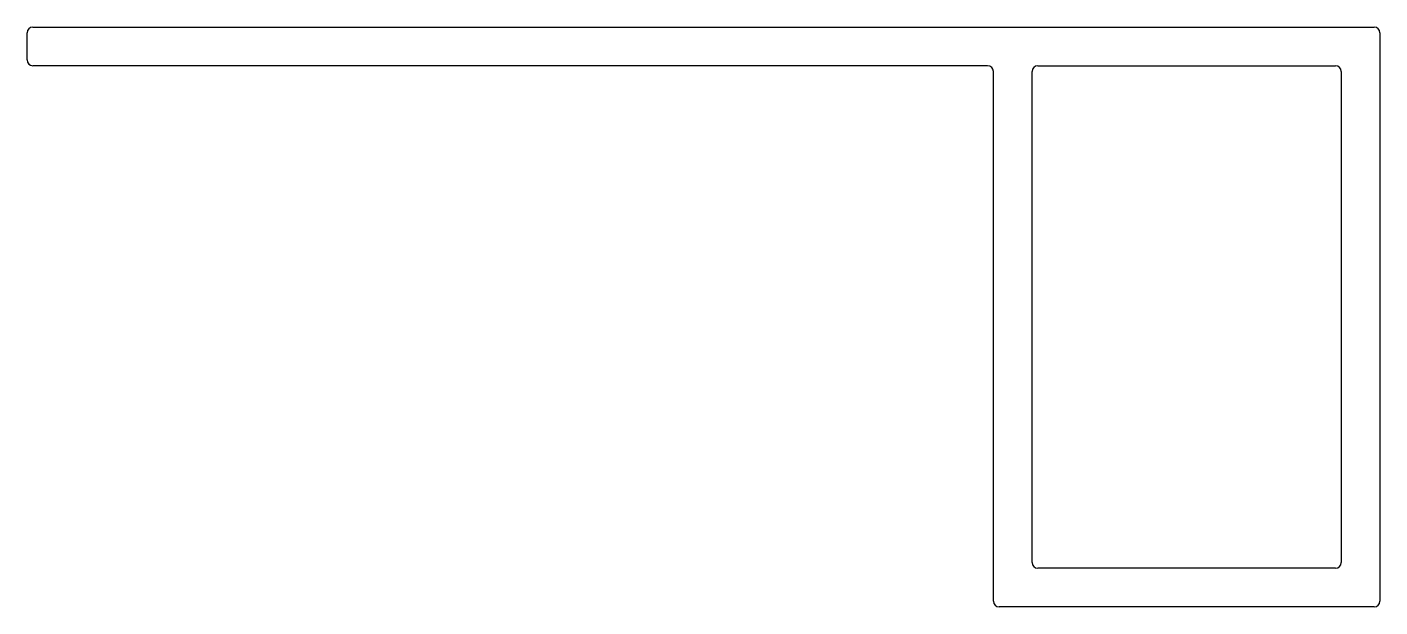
# Model space of a CAD drawing. Extents: x 957.8 to 1027.8, y 605.1 to 635.1.
import ezdxf

# ---------------------------------------------------------------- set-up
doc = ezdxf.new("R2010")
doc.units = 0
doc.layers.get('0').update_dxf_attribs({"linetype": 'CONTINUOUS'})

msp = doc.modelspace()

# ---------------------------------------------------------------- linework, layer by layer
for p, q in [((958.124, 635.139), (1027.524, 635.139)), ((957.824, 633.439), (957.824, 634.839)), ((1027.824, 634.839), (1027.824, 605.439)), ((1007.524, 633.139), (958.124, 633.139)), ((1007.824, 605.439), (1007.824, 632.839)), ((1009.824, 607.439), (1009.824, 632.839)), ((1010.124, 633.139), (1025.524, 633.139)), ((1025.824, 632.839), (1025.824, 607.439)), ((1025.524, 607.139), (1010.124, 607.139)), ((1027.524, 605.139), (1008.124, 605.139))]:
    msp.add_line(p, q)
for centre, start, end in [((958.124, 634.839), 90, 180), ((1027.524, 634.839), 0, 90), ((958.124, 633.439), 180, 270), ((1007.524, 632.839), 0, 90), ((1010.124, 632.839), 90, 180), ((1025.524, 632.839), 0, 90), ((1010.124, 607.439), 180, 270), ((1025.524, 607.439), 270, 0), ((1008.124, 605.439), 180, 270), ((1027.524, 605.439), 270.00085, 0.00085)]:
    msp.add_arc(centre, 0.3, start, end)

doc.saveas('drawing.dxf')
